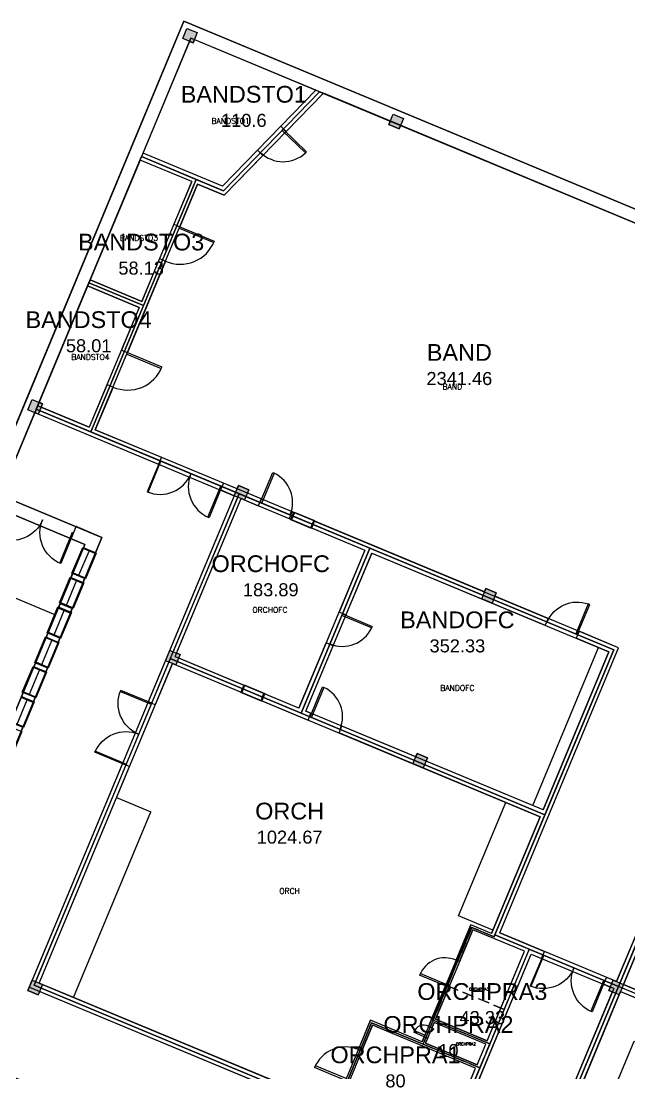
# Model space of a CAD drawing. Header units: inches. Extents: x -2145 to 3863, y -18090 to 4650.
# Drawn here: x 2115 to 2769, y -15129 to -13998 of the extents above; entities that cross this region are included whole.
import ezdxf
from ezdxf.enums import TextEntityAlignment as Align

# ---------------------------------------------------------------- set-up
doc = ezdxf.new("R2010")
doc.units = ezdxf.units.IN
doc.header["$LTSCALE"] = 48
doc.header["$MEASUREMENT"] = 0
doc.linetypes.add('HIDDEN', pattern=[0.375, 0.25, -0.125])
for name, color, linetype in [('A-COLS', 1, 'CONTINUOUS'), ('A-COLS-GRID', 41, 'CONTINUOUS'), ('A-DOOR', 30, 'CONTINUOUS'), ('A-FLOR-STRS', 30, 'CONTINUOUS'), ('A-FURN', 41, 'CONTINUOUS'), ('A-ROOF', 1, 'CONTINUOUS'), ('A-WALLS', 1, 'CONTINUOUS'), ('A-WIN', 30, 'CONTINUOUS'), ('CAFM_BLDG_OTLN', 41, 'CONTINUOUS'), ('CAFM_Gross', 200, 'CONTINUOUS'), ('CAFM_ID', 8, 'CONTINUOUS'), ('CAFM_MeasuredGross', 50, 'CONTINUOUS'), ('CAFM_OLD', 7, 'HIDDEN'), ('CAFM_SPACE', 5, 'CONTINUOUS'), ('CAFM_Space_Label', 7, 'CONTINUOUS'), ('CAFM_SPACE_OLD', 7, 'CONTINUOUS'), ('FCA_EQPM_Removed', 31, 'CONTINUOUS')]:
    doc.layers.add(name, color=color, linetype=linetype)
doc.styles.add('CAFM-TXT', font='txt.shx', dxfattribs={"height": 6})

msp = doc.modelspace()

# ---------------------------------------------------------------- linework, layer by layer
at = {"layer": 'A-COLS'}
for p, q in [((2288.7, -14017), (2293.3, -14006)), ((2299.8, -14021.7), (2288.7, -14017)), ((2293.3, -14006), (2304.4, -14010.6)), ((2304.4, -14010.6), (2299.8, -14021.7)), ((2510.2, -14109.4), (2514.8, -14098.3)), ((2514.8, -14098.3), (2525.9, -14102.9)), ((2525.9, -14102.9), (2521.3, -14114)), ((2521.3, -14114), (2510.2, -14109.4)), ((2122.5, -14415.8), (2127.1, -14404.7)), ((2127.1, -14404.7), (2138.2, -14409.4)), ((2138.2, -14409.4), (2133.6, -14420.4)), ((2133.6, -14420.4), (2122.5, -14415.8)), ((2344.1, -14508.1), (2348.7, -14497)), ((2348.7, -14497), (2359.8, -14501.7)), ((2359.8, -14501.7), (2355.1, -14512.7)), ((2355.1, -14512.7), (2344.1, -14508.1)), ((2609.9, -14618.9), (2614.5, -14607.8)), ((2614.5, -14607.8), (2625.6, -14612.4)), ((2625.6, -14612.4), (2621, -14623.5)), ((2621, -14623.5), (2609.9, -14618.9)), ((2270.2, -14685.4), (2274.8, -14674.3)), ((2274.8, -14674.3), (2285.9, -14678.9)), ((2285.9, -14678.9), (2281.3, -14690)), ((2281.3, -14690), (2270.2, -14685.4)), ((2536.1, -14796.1), (2540.7, -14785.1)), ((2540.7, -14785.1), (2551.8, -14789.7)), ((2547.1, -14800.7), (2536.1, -14796.1)), ((2551.8, -14789.7), (2547.1, -14800.7)), ((2122.5, -15039.8), (2127.1, -15028.7)), ((2127.1, -15028.7), (2138.2, -15033.4)), ((2138.2, -15033.4), (2133.6, -15044.4)), ((2746.5, -15039.8), (2751.1, -15028.7)), ((2751.1, -15028.7), (2762.2, -15033.4)), ((2762.2, -15033.4), (2757.6, -15044.4)), ((2133.6, -15044.4), (2122.5, -15039.8)), ((2757.6, -15044.4), (2746.5, -15039.8))]:
    msp.add_line(p, q, dxfattribs=at)
at = {"layer": 'A-COLS-GRID'}
for points in [[(2293.3, -14006), (2304.4, -14010.6), (2288.7, -14017), (2299.8, -14021.7)], [(2514.8, -14098.3), (2525.9, -14102.9), (2510.2, -14109.4), (2521.3, -14114)], [(2127.1, -14404.7), (2138.2, -14409.4), (2122.5, -14415.8), (2133.6, -14420.4)], [(2348.7, -14497), (2359.8, -14501.7), (2344.1, -14508.1), (2355.1, -14512.7)], [(2614.5, -14607.8), (2625.6, -14612.4), (2609.9, -14618.9), (2621, -14623.5)], [(2274.8, -14674.3), (2285.9, -14678.9), (2270.2, -14685.4), (2281.3, -14690)], [(2540.7, -14785.1), (2551.8, -14789.7), (2536.1, -14796.1), (2547.1, -14800.7)], [(2127.1, -15028.7), (2138.2, -15033.4), (2122.5, -15039.8), (2133.6, -15044.4)], [(2751.1, -15028.7), (2762.2, -15033.4), (2746.5, -15039.8), (2757.6, -15044.4)]]:
    msp.add_solid(points, dxfattribs=at)
at = {"layer": 'A-DOOR'}
for p, q in [((2395.6, -14115.6), (2396.8, -14114.4)), ((2420.6, -14139.8), (2395.6, -14115.6)), ((2396.8, -14114.4), (2421.8, -14138.6)), ((2421.8, -14138.6), (2420.6, -14139.8)), ((2285.1, -14220.7), (2285.7, -14219.2)), ((2285.1, -14220.7), (2322, -14236.1)), ((2285.7, -14219.1), (2322.7, -14234.5)), ((2228.7, -14355.9), (2229.4, -14354.4)), ((2228.7, -14355.9), (2265.6, -14371.3)), ((2229.4, -14354.3), (2266.3, -14369.7)), ((2264.4, -14470.6), (2250.5, -14503.8)), ((2251.6, -14504.3), (2265.4, -14471)), ((2265.4, -14471), (2264.4, -14470.6)), ((2372, -14515.3), (2385.4, -14483.2)), ((2386.9, -14483.8), (2373.6, -14515.9)), ((2385.4, -14483.2), (2386.9, -14483.8)), ((2315.9, -14531.1), (2329.8, -14497.8)), ((2330.8, -14498.3), (2317, -14531.5)), ((2329.8, -14497.8), (2330.8, -14498.3)), ((2250.5, -14503.8), (2251.6, -14504.3)), ((2373.6, -14515.9), (2372, -14515.3)), ((2317, -14531.5), (2315.9, -14531.1)), ((2156.6, -14580.6), (2170.5, -14547.4)), ((2171.5, -14547.8), (2157.7, -14581)), ((2170.5, -14547.4), (2171.5, -14547.8)), ((2157.7, -14581), (2156.6, -14580.6)), ((2724.3, -14624.4), (2711, -14656.5)), ((2712.6, -14657.1), (2725.9, -14625.1)), ((2725.9, -14625.1), (2724.3, -14624.4)), ((2459.7, -14636.7), (2460.3, -14635.2)), ((2491.7, -14650.1), (2459.7, -14636.7)), ((2460.3, -14635.2), (2492.4, -14648.5)), ((2492.4, -14648.5), (2491.7, -14650.1)), ((2711, -14656.5), (2712.6, -14657.1)), ((2222.2, -14717.4), (2221.8, -14718.4)), ((2221.8, -14718.4), (2255, -14732.2)), ((2255.4, -14731.2), (2222.2, -14717.4)), ((2425.5, -14745.6), (2438.9, -14713.5)), ((2440.5, -14714.1), (2427.1, -14746.2)), ((2438.9, -14713.5), (2440.5, -14714.1)), ((2255, -14732.2), (2255.4, -14731.2)), ((2427.1, -14746.2), (2425.5, -14745.6)), ((2194.5, -14783.8), (2195, -14782.8)), ((2227.8, -14797.7), (2194.5, -14783.8)), ((2195, -14782.8), (2228.2, -14796.6)), ((2228.2, -14796.6), (2227.8, -14797.7)), ((2675.8, -15001.7), (2661.9, -15034.9)), ((2662.9, -15035.3), (2676.8, -15002.1)), ((2676.8, -15002.1), (2675.8, -15001.7)), ((2570.9, -15034.9), (2543.2, -15023.4)), ((2571.6, -15033.3), (2543.9, -15021.7)), ((2570.9, -15034.9), (2571.6, -15033.3)), ((2661.9, -15034.9), (2662.9, -15035.3)), ((2727.3, -15062.2), (2741.2, -15028.9)), ((2742.2, -15029.4), (2728.4, -15062.6)), ((2741.2, -15028.9), (2742.2, -15029.4)), ((2728.4, -15062.6), (2727.3, -15062.2)), ((2548.2, -15089.4), (2537.1, -15084.7)), ((2548.9, -15087.7), (2537.8, -15083.1)), ((2548.2, -15089.4), (2548.9, -15087.7)), ((2463.6, -15136.4), (2430.4, -15122.6)), ((2464.4, -15134.4), (2431.3, -15120.6))]:
    msp.add_line(p, q, dxfattribs=at)
for centre, radius, start, end in [((2286.1, -14220.2), 39.3, 246.2791, 338.6572), ((2229.8, -14355.4), 39.3, 246.2791, 338.6572), ((2570.4, -15033.8), 29.1, 65.6592, 159.1008), ((2547.7, -15088.2), 11.2, 62.8828, 161.8772), ((2463.6, -15136.4), 36, 67.38, 157.38)]:
    msp.add_arc(centre, radius, start, end, dxfattribs=at)
for centre, major_axis, start_param, end_param in [((2396.7, -14114.3), (24.7, 24.7), 3.156557, 4.678781), ((2264.4, -14470.6), (-25.5, 25.5), 1.961401, 3.532197), ((2330.8, -14498.3), (25.5, 25.5), 1.961401, 3.532197), ((2371.9, -14515.4), (24.7, 24.7), 5.102994, 6.625217), ((2460.2, -14635.1), (-24.7, 24.7), 1.961401, 3.483624), ((2425.5, -14745.7), (24.7, 24.7), 5.102994, 6.625217)]:
    msp.add_ellipse(centre, major_axis=major_axis, ratio=1, start_param=start_param, end_param=end_param, dxfattribs=at)
at = {"layer": 'A-DOOR', "extrusion": (0, 0, -1)}
for centre, major_axis, start_param, end_param in [((2105.1, -14520.1), (25.5, 25.5), 1.180192, 2.750988), ((2171.5, -14547.8), (-25.5, 25.5), 4.321784, 5.892581), ((2712.5, -14657.3), (-24.7, 24.7), 5.892581, 7.414804), ((2255.4, -14731.2), (25.5, 25.5), 2.750988, 4.321784), ((2227.8, -14797.7), (25.5, 25.5), 4.321784, 5.892581), ((2675.8, -15001.7), (-25.5, 25.5), 2.750988, 4.321784), ((2742.2, -15029.4), (-25.5, 25.5), 4.321784, 5.892581)]:
    msp.add_ellipse(centre, major_axis=major_axis, ratio=1, start_param=start_param, end_param=end_param, dxfattribs=at)
at = {"layer": 'A-FLOR-STRS'}
msp.add_line((2052.4, -14594.6), (2152.1, -14636.1), dxfattribs=at)
at = {"layer": 'A-FURN'}
for p, q in [((2664.7, -14841.1), (2735.4, -14671.2)), ((2217.6, -14832.4), (2254.5, -14847.8)), ((2585, -14959.5), (2635.8, -14837.7)), ((2171.4, -15047.2), (2254.5, -14847.8)), ((2621.9, -14974.9), (2585, -14959.5))]:
    msp.add_line(p, q, dxfattribs=at)
at = {"layer": 'A-ROOF'}
msp.add_lwpolyline([(1348.1, -16383.7), (1531.3, -15944), (1487, -15925.5), (1530.8, -15820.3), (1558.5, -15753.8), (1804.7, -15163), (1913.6, -15208.4), (2183.6, -14560.4), (2074.7, -14515), (2290.1, -13998.1), (3059.9, -14318.9), (2762.2, -15033.4), (3028.1, -15144.1), (2931.1, -15376.7), (2665.3, -15266), (2263.7, -16229.7), (2463.9, -16313.1)], dxfattribs=at)
at = {"layer": 'A-WALLS'}
for p, q in [((2074.7, -14515), (2290.1, -13998.1)), ((2246.1, -14140.1), (2297.6, -14016.4)), ((2431.8, -14072.4), (2297.6, -14016.4)), ((2431.8, -14072.4), (2394.2, -14111.1)), ((2439.8, -14075.7), (2399.9, -14116.7)), ((2903.1, -14268.7), (2439.8, -14075.7)), ((2394.2, -14111.1), (2399.9, -14116.7)), ((2331.5, -14175.7), (2246.1, -14140.1)), ((2331.5, -14175.7), (2369.1, -14136.9)), ((2369.1, -14136.9), (2374.9, -14142.5)), ((2133, -14411.5), (2243, -14147.5)), ((2298.4, -14170.6), (2243, -14147.5)), ((2333.4, -14185.2), (2374.9, -14142.5)), ((2298.4, -14170.6), (2279.2, -14216.5)), ((2304.8, -14173.3), (2285.7, -14219.2)), ((2333.4, -14185.2), (2304.8, -14173.3)), ((2279.2, -14216.5), (2285.7, -14219.2)), ((2263.9, -14253.4), (2244.7, -14299.4)), ((2263.9, -14253.4), (2270.3, -14256.1)), ((2270.3, -14256.1), (2229.4, -14354.4)), ((2244.7, -14299.4), (2189.3, -14276.3)), ((2242, -14305.8), (2186.6, -14282.7)), ((2242, -14305.8), (2222.9, -14351.7)), ((2762.2, -15033.4), (3059.9, -14318.9)), ((2222.9, -14351.7), (2229.4, -14354.4)), ((2207.5, -14388.7), (2188.4, -14434.6)), ((2207.5, -14388.7), (2214, -14391.4)), ((2214, -14391.4), (2194.8, -14437.3)), ((2133, -14411.5), (2188.4, -14434.6)), ((2093, -14507.5), (2129.9, -14418.9)), ((2129.9, -14418.9), (2262.8, -14474.3)), ((2194.8, -14437.3), (2265.9, -14466.9)), ((2265.9, -14466.9), (2262.8, -14474.3)), ((2754.8, -15030.3), (2992.5, -14459.8)), ((2332.4, -14494.6), (2329.3, -14502)), ((2344.1, -14508.1), (2329.3, -14502)), ((2373, -14511.5), (2332.4, -14494.6)), ((2344.1, -14508.1), (2251.8, -14729.7)), ((2280.7, -14681), (2351.4, -14511.2)), ((2351.4, -14511.2), (2369.9, -14518.9)), ((2373, -14511.5), (2369.9, -14518.9)), ((2406.2, -14525.4), (2403.1, -14532.7)), ((2405, -14533.5), (2408.1, -14526.1)), ((2406.2, -14525.4), (2408.1, -14526.1)), ((2403.1, -14532.7), (2405, -14533.5)), ((2427.1, -14542.7), (2430.2, -14535.4)), ((2430.2, -14535.4), (2681.3, -14640)), ((2168.8, -14554.3), (2174.2, -14541.4)), ((2201.9, -14552.9), (2174.2, -14541.4)), ((2427.1, -14542.7), (2484.4, -14566.6)), ((2183.6, -14560.4), (2168.8, -14554.3)), ((2201.9, -14552.9), (2195, -14569.5)), ((2183.6, -14560.4), (2182.1, -14564.1)), ((2195, -14569.5), (2182.1, -14564.1)), ((2484.4, -14566.6), (2456.7, -14633.1)), ((2491.8, -14569.7), (2464.1, -14636.1)), ((2491.8, -14569.7), (2678.2, -14647.4)), ((2168.7, -14596.1), (2170.5, -14591.8)), ((2183.4, -14597.2), (2170.5, -14591.8)), ((2168.7, -14596.1), (2181.7, -14601.5)), ((2181.7, -14601.5), (2183.4, -14597.2)), ((2155.4, -14628), (2157.2, -14623.8)), ((2157.2, -14623.8), (2170.1, -14629.2)), ((2168.3, -14633.4), (2155.4, -14628)), ((2168.3, -14633.4), (2170.1, -14629.2)), ((2464.1, -14636.1), (2456.7, -14633.1)), ((2681.3, -14640), (2678.2, -14647.4)), ((2142.1, -14660), (2143.9, -14655.7)), ((2142.1, -14660), (2155, -14665.4)), ((2156.8, -14661.1), (2143.9, -14655.7)), ((2155, -14665.4), (2156.8, -14661.1)), ((2714.5, -14653.8), (2711.4, -14661.2)), ((2746.5, -14675.8), (2711.4, -14661.2)), ((2757, -14671.5), (2714.5, -14653.8)), ((2413.6, -14736.4), (2442.8, -14666.3)), ((2421, -14739.5), (2450.2, -14669.4)), ((2450.2, -14669.4), (2442.8, -14666.3)), ((2629.3, -14978), (2757, -14671.5)), ((2280.7, -14681), (2354.5, -14711.8)), ((2675.8, -14845.7), (2746.5, -14675.8)), ((2128.8, -14692), (2130.6, -14687.7)), ((2141.7, -14697.4), (2128.8, -14692)), ((2130.6, -14687.7), (2143.5, -14693.1)), ((2141.7, -14697.4), (2143.5, -14693.1)), ((2277.6, -14688.4), (2259.1, -14732.7)), ((2277.6, -14688.4), (2351.4, -14719.2)), ((2354.5, -14711.8), (2351.4, -14719.2)), ((2115.5, -14723.9), (2117.3, -14719.7)), ((2115.5, -14723.9), (2128.4, -14729.3)), ((2130.2, -14725), (2117.3, -14719.7)), ((2128.4, -14729.3), (2130.2, -14725)), ((2259.1, -14732.7), (2251.8, -14729.7)), ((2376.7, -14721), (2373.6, -14728.4)), ((2373.6, -14728.4), (2423.4, -14749.2)), ((2413.6, -14736.4), (2376.7, -14721)), ((2421, -14739.5), (2426.5, -14741.8)), ((2103.9, -14751.6), (2116.9, -14757)), ((2423.4, -14749.2), (2426.5, -14741.8)), ((2115.1, -14761.3), (2116.9, -14757)), ((2456.7, -14763.1), (2459.8, -14755.7)), ((2672.7, -14853.1), (2456.7, -14763.1)), ((2675.8, -14845.7), (2459.8, -14755.7)), ((2124.1, -15036.1), (2224.1, -14796.1)), ((2231.4, -14799.2), (2224.1, -14796.1)), ((2134.5, -15031.8), (2231.4, -14799.2)), ((2620.4, -14978.6), (2672.7, -14853.1)), ((2582.4, -15007.2), (2598.2, -14969.4)), ((2586.1, -15008.7), (2600.4, -14974.6)), ((2620.4, -14978.6), (2598.2, -14969.4)), ((2655.8, -14997.7), (2600.4, -14974.6)), ((2629.3, -14978), (2677.3, -14998)), ((2570.8, -15222.3), (2663.1, -15000.7)), ((2629.6, -15060.4), (2655.8, -14997.7)), ((2663.1, -15000.7), (2674.2, -15005.4)), ((2674.2, -15005.4), (2677.3, -14998)), ((2586.1, -15008.7), (2582.4, -15007.2)), ((2134.5, -15031.8), (2411.4, -15147.2)), ((2552.8, -15078.3), (2570.9, -15034.9)), ((2574.6, -15036.4), (2570.9, -15034.9)), ((2740.7, -15033.1), (2743.8, -15025.7)), ((2751.8, -15037.7), (2740.7, -15033.1)), ((2754.8, -15030.3), (2743.8, -15025.7)), ((2762.2, -15033.4), (2902.5, -15091.8)), ((2124.1, -15036.1), (2408.4, -15154.6)), ((2560.4, -15070.6), (2574.6, -15036.4)), ((2751.8, -15037.7), (2707.1, -15144.7)), ((2759.1, -15040.7), (2714.5, -15147.8)), ((2759.1, -15040.7), (2899.4, -15099.2)), ((2615.8, -15093.7), (2629.6, -15060.4)), ((2477.4, -15103.2), (2490.5, -15071.8)), ((2481.1, -15104.7), (2492.7, -15077.1)), ((2545.9, -15094.9), (2490.5, -15071.8)), ((2603.4, -15123.2), (2492.7, -15077.1)), ((2552.8, -15078.3), (2556.5, -15079.8)), ((2556.5, -15079.8), (2558.8, -15074.3)), ((2614.2, -15097.4), (2558.8, -15074.3)), ((2615.8, -15093.7), (2560.4, -15070.6)), ((2545.9, -15094.9), (2548.2, -15089.4)), ((2548.2, -15089.4), (2551.9, -15090.9)), ((2549.6, -15096.4), (2551.9, -15090.9)), ((2605, -15119.5), (2549.6, -15096.4)), ((2605, -15119.5), (2614.2, -15097.4)), ((2481.1, -15104.7), (2477.4, -15103.2)), ((2566.5, -15211.8), (2603.4, -15123.2))]:
    msp.add_line(p, q, dxfattribs=at)
at = {"layer": 'A-WIN'}
for p, q in [((2404.8, -14534), (2408.3, -14525.7)), ((2408.1, -14526.1), (2408.8, -14526.4)), ((2408.3, -14525.7), (2430.4, -14534.9)), ((2426.9, -14543.2), (2404.8, -14534)), ((2405, -14533.5), (2405.7, -14533.8)), ((2408.8, -14526.4), (2405.7, -14533.8)), ((2407.2, -14530.1), (2428, -14538.8)), ((2426.4, -14542.5), (2429.5, -14535.1)), ((2430.4, -14534.9), (2426.9, -14543.2)), ((2430.2, -14535.4), (2429.5, -14535.1)), ((2427.1, -14542.7), (2426.4, -14542.5)), ((2169.7, -14591.5), (2181.3, -14563.8)), ((2177.3, -14593.6), (2188.2, -14567.7)), ((2181.3, -14563.8), (2195.8, -14569.8)), ((2182.1, -14564.1), (2181.7, -14565)), ((2194.6, -14570.4), (2181.7, -14565)), ((2195.8, -14569.8), (2184.3, -14597.5)), ((2195, -14569.5), (2194.6, -14570.4)), ((2184.3, -14597.5), (2169.7, -14591.5)), ((2170.5, -14591.8), (2170.9, -14591)), ((2170.9, -14591), (2183.8, -14596.3)), ((2156.4, -14623.4), (2167.9, -14595.8)), ((2164, -14625.6), (2174.8, -14599.6)), ((2167.9, -14595.8), (2182.5, -14601.8)), ((2168.7, -14596.1), (2168.4, -14597)), ((2181.3, -14602.3), (2168.4, -14597)), ((2182.5, -14601.8), (2170.9, -14629.5)), ((2181.7, -14601.5), (2181.3, -14602.3)), ((2183.4, -14597.2), (2183.8, -14596.3)), ((2143.1, -14655.4), (2154.6, -14627.7)), ((2154.6, -14627.7), (2169.2, -14633.8)), ((2170.9, -14629.5), (2156.4, -14623.4)), ((2157.2, -14623.8), (2157.6, -14622.9)), ((2157.6, -14622.9), (2170.5, -14628.3)), ((2150.7, -14657.6), (2161.5, -14631.6)), ((2155.4, -14628), (2155.1, -14628.9)), ((2168, -14634.3), (2155.1, -14628.9)), ((2169.2, -14633.8), (2157.6, -14661.5)), ((2168.3, -14633.4), (2168, -14634.3)), ((2170.1, -14629.2), (2170.5, -14628.3)), ((2129.8, -14687.4), (2141.3, -14659.7)), ((2141.3, -14659.7), (2155.8, -14665.7)), ((2142.1, -14660), (2141.7, -14660.9)), ((2154.7, -14666.3), (2141.7, -14660.9)), ((2157.6, -14661.5), (2143.1, -14655.4)), ((2143.9, -14655.7), (2144.2, -14654.9)), ((2144.2, -14654.9), (2157.2, -14660.3)), ((2156.8, -14661.1), (2157.2, -14660.3)), ((2137.4, -14689.5), (2148.2, -14663.6)), ((2155.8, -14665.7), (2144.3, -14693.4)), ((2155, -14665.4), (2154.7, -14666.3)), ((2116.4, -14719.3), (2128, -14691.6)), ((2124.1, -14721.5), (2134.9, -14695.5)), ((2128, -14691.6), (2142.5, -14697.7)), ((2128.8, -14692), (2128.4, -14692.8)), ((2141.4, -14698.2), (2128.4, -14692.8)), ((2144.3, -14693.4), (2129.8, -14687.4)), ((2130.6, -14687.7), (2130.9, -14686.8)), ((2130.9, -14686.8), (2143.9, -14692.2)), ((2143.5, -14693.1), (2143.9, -14692.2)), ((2142.5, -14697.7), (2131, -14725.4)), ((2141.7, -14697.4), (2141.4, -14698.2)), ((2351.3, -14719.7), (2354.7, -14711.4)), ((2355.2, -14712.1), (2352.1, -14719.5)), ((2353.7, -14715.8), (2374.4, -14724.5)), ((2354.5, -14711.8), (2355.2, -14712.1)), ((2354.7, -14711.4), (2376.9, -14720.6)), ((2110.8, -14753.5), (2121.6, -14727.5)), ((2114.7, -14723.6), (2129.2, -14729.7)), ((2115.5, -14723.9), (2115.1, -14724.8)), ((2128, -14730.2), (2115.1, -14724.8)), ((2131, -14725.4), (2116.4, -14719.3)), ((2117.3, -14719.7), (2117.6, -14718.8)), ((2117.6, -14718.8), (2130.5, -14724.2)), ((2129.2, -14729.7), (2117.7, -14757.3)), ((2128.4, -14729.3), (2128, -14730.2)), ((2130.2, -14725), (2130.5, -14724.2)), ((2373.4, -14728.9), (2351.3, -14719.7)), ((2351.4, -14719.2), (2352.1, -14719.5)), ((2372.9, -14728.1), (2376, -14720.8)), ((2373.6, -14728.4), (2372.9, -14728.1)), ((2376.9, -14720.6), (2373.4, -14728.9)), ((2376.7, -14721), (2376, -14720.8)), ((2117.7, -14757.3), (2103.1, -14751.3)), ((2104.3, -14750.8), (2117.2, -14756.1)), ((2101.3, -14755.6), (2115.9, -14761.6)), ((2115.9, -14761.6), (2104.3, -14789.3)), ((2116.9, -14757), (2117.2, -14756.1))]:
    msp.add_line(p, q, dxfattribs=at)
at = {"layer": 'CAFM_BLDG_OTLN'}
msp.add_lwpolyline([(3370.1, -16706.1), (3785.4, -15709.2), (3475.3, -15580), (3863, -14649.5), (3861.6, -14652.9), (2290.1, -13998.1), (2074.7, -14515), (2183.6, -14560.4), (1913.6, -15208.4), (1804.7, -15163), (1558.5, -15753.8, -1), (1530.8, -15820.3), (1487, -15925.5), (1531.3, -15944), (1340.6, -16401.7)], format="xyb", dxfattribs=at)
msp.add_lwpolyline([(3370.1, -16706.1), (3785.4, -15709.2), (3475.3, -15580), (3863, -14649.5), (3861.6, -14652.9), (2290.1, -13998.1), (2074.7, -14515), (2183.6, -14560.4), (1913.6, -15208.4), (1804.7, -15163), (1558.5, -15753.8, -1), (1530.8, -15820.3), (1487, -15925.5), (1531.3, -15944), (1340.6, -16401.7)], format="xyb", dxfattribs=at)
msp.add_lwpolyline([(3370.1, -16706.1), (3785.4, -15709.2), (3475.3, -15580), (3863, -14649.5), (3861.6, -14652.9), (2290.1, -13998.1), (2074.7, -14515), (2183.6, -14560.4), (1913.6, -15208.4), (1804.7, -15163), (1558.5, -15753.8, -1), (1530.8, -15820.3), (1487, -15925.5), (1531.3, -15944), (1340.6, -16401.7)], format="xyb", dxfattribs=at)
at = {"layer": 'CAFM_Gross'}
msp.add_lwpolyline([(2463.9, -16313.1), (2263.7, -16229.7), (2665.3, -15266), (2958.8, -15388.3), (2961.9, -15380.9), (2934.2, -15369.4), (3025, -15151.5), (3052.7, -15163.1), (3055.8, -15155.7), (2762.2, -15033.4), (3059.9, -14318.9), (2290.1, -13998.1), (2074.7, -14515), (2183.6, -14560.4), (1913.6, -15208.4), (1804.7, -15163), (1558.5, -15753.8, -1), (1530.8, -15820.3), (1487, -15925.5), (1531.3, -15944), (1348.1, -16383.7)], format="xyb", dxfattribs=at)
at = {"layer": 'CAFM_MeasuredGross'}
msp.add_lwpolyline([(2247.6, -16242.4), (2390.7, -15899), (2396.2, -15901.4), (2663.1, -15260.7), (2929, -15371.5), (3022.8, -15146.3), (2757, -15035.5), (3050.8, -14330.3), (2297.6, -14016.4), (2093, -14507.5), (2201.9, -14552.9), (1921.1, -15226.7), (1812.2, -15181.4), (1576.1, -15748.1, -0.333333), (1590.8, -15806.3), (1572.4, -15850.6), (1539.1, -15836.7), (1505.3, -15918), (1544.1, -15934.1), (1354.2, -16389.9)], format="xyb", dxfattribs=at)
at = {"layer": 'CAFM_OLD'}
for p, q in [((2599.3, -14972), (2573.1, -15034.7)), ((2623.3, -14982), (2599.3, -14972)), ((2624.1, -14980.1), (2623.3, -14982)), ((2661, -14995.5), (2624.1, -14980.1)), ((2634.1, -15060.1), (2660.2, -14997.4)), ((2660.2, -14997.4), (2661, -14995.5)), ((2573.1, -15034.7), (2547, -15097.5)), ((2573.1, -15034.7), (2634.1, -15060.1)), ((2634.1, -15060.1), (2573.1, -15034.7)), ((2607.9, -15122.9), (2634.1, -15060.1)), ((2547, -15097.5), (2607.9, -15122.9))]:
    msp.add_line(p, q, dxfattribs=at)
at = {"layer": 'CAFM_SPACE'}
for points in [[(2301.3, -14018), (2431.8, -14072.4), (2331.5, -14175.7), (2246.1, -14140.1), (2296.1, -14020.1), (2299.8, -14021.7), (2301.3, -14018)], [(2243, -14147.5), (2189.3, -14276.3), (2244.7, -14299.4), (2298.4, -14170.6)], [(2186.6, -14282.7), (2242, -14305.8), (2188.4, -14434.6), (2136.7, -14413), (2138.2, -14409.4), (2134.5, -14407.8), (2186.6, -14282.7)], [(2351.4, -14511.2), (2484.4, -14566.6), (2413.6, -14736.4), (2284.4, -14682.6), (2285.9, -14678.9), (2282.2, -14677.4), (2351.4, -14511.2)], [(2491.8, -14569.7), (2746.5, -14675.8), (2675.8, -14845.7), (2550.2, -14793.4), (2551.8, -14789.7), (2540.7, -14785.1), (2539.1, -14788.7), (2421, -14739.5), (2491.8, -14569.7)], [(2277.6, -14688.4), (2672.7, -14853.1), (2620.4, -14978.6), (2598.2, -14969.4), (2545.9, -15094.9), (2490.5, -15071.8), (2452.1, -15164.1), (2134.5, -15031.8), (2277.6, -14688.4)], [(2600.4, -14974.6), (2560.4, -15070.6), (2615.8, -15093.7), (2655.8, -14997.7)], [(2759.1, -15040.7), (3013.9, -15146.9), (3012.4, -15150.6), (3016.1, -15152.1), (2928.4, -15362.6), (2924.7, -15361.1), (2923.1, -15364.7), (2668.4, -15258.6), (2759.1, -15040.7)], [(2492.7, -15077.1), (2455.8, -15165.7), (2566.5, -15211.8), (2603.4, -15123.2)], [(2558.8, -15074.3), (2549.6, -15096.4), (2605, -15119.5), (2614.2, -15097.4)]]:
    msp.add_lwpolyline(points, close=True, dxfattribs=at)
for points in [[(2848.7, -14805.1), (2754.8, -15030.3), (2629.3, -14978), (2757, -14671.5), (2624.1, -14616.1), (2625.6, -14612.4), (2614.5, -14607.8), (2613, -14611.5), (2358.2, -14505.4), (2359.8, -14501.7), (2348.7, -14497), (2347.1, -14500.7), (2194.8, -14437.3), (2304.8, -14173.3), (2333.4, -14185.2), (2439.8, -14075.7), (2439.8, -14075.7), (2511.8, -14105.7), (2510.2, -14109.4), (2521.3, -14114), (2522.8, -14110.3), (2777.6, -14216.4)], [(2497, -15295.5), (1981.9, -15080.9), (2201.9, -14552.9), (2093, -14507.5), (2129.9, -14418.9), (2344.1, -14508.1), (2122.5, -15039.8), (2133.6, -15044.4), (2135.1, -15040.7), (2389.9, -15146.9)], [(2570.8, -15222.3), (2663.1, -15000.7), (2748.1, -15036.1), (2746.5, -15039.8), (2750.2, -15041.4), (2662.5, -15251.8)]]:
    msp.add_lwpolyline(points, dxfattribs=at)
at = {"layer": 'CAFM_SPACE_OLD'}
for p, q in [((2297.6, -14016.4), (2244.5, -14143.8)), ((2435.8, -14074), (2297.6, -14016.4)), ((2332.5, -14180.5), (2435.8, -14074)), ((2332.5, -14180.5), (2435.8, -14074)), ((2435.8, -14074), (2907.1, -14270.4)), ((2188, -14279.5), (2244.5, -14143.8)), ((2244.5, -14143.8), (2332.5, -14180.5)), ((2244.5, -14143.8), (2303.1, -14168.2)), ((2244.5, -14143.8), (2244.5, -14143.8)), ((2190.1, -14439.6), (2303.1, -14168.2)), ((2303.1, -14168.2), (2246.6, -14303.9)), ((2303.1, -14168.2), (2332.5, -14180.5)), ((2131.4, -14415.2), (2188, -14279.5)), ((2246.6, -14303.9), (2188, -14279.5)), ((2188, -14279.5), (2246.6, -14303.9)), ((2188, -14279.5), (2188, -14279.5)), ((2246.6, -14303.9), (2190.1, -14439.6)), ((2131.4, -14415.2), (2093, -14507.5)), ((2349.3, -14506), (2131.4, -14415.2)), ((2190.1, -14439.6), (2131.4, -14415.2)), ((2751.8, -14673.7), (2190.1, -14439.6)), ((2190.1, -14439.6), (2190.1, -14439.6)), ((2997.8, -14457.7), (2757, -15035.5)), ((2093, -14507.5), (2201.9, -14552.9)), ((2129.3, -15034), (2349.3, -14506)), ((2349.3, -14506), (2275.4, -14683.2)), ((2489.6, -14564.4), (2349.3, -14506)), ((2201.9, -14552.9), (1980.4, -15084.6)), ((2489.6, -14564.4), (2415.8, -14741.7)), ((2415.8, -14741.7), (2489.6, -14564.4)), ((2751.8, -14673.7), (2489.6, -14564.4)), ((2275.4, -14683.2), (2129.3, -15034)), ((2275.4, -14683.2), (2415.8, -14741.7)), ((2677.9, -14850.9), (2275.4, -14683.2)), ((2624.1, -14980.1), (2751.8, -14673.7)), ((2677.9, -14850.9), (2751.8, -14673.7)), ((2415.8, -14741.7), (2677.9, -14850.9)), ((2623.3, -14982), (2677.9, -14850.9)), ((2547, -15097.5), (2599.3, -14972)), ((2557.5, -15071.6), (2599.1, -14971.9)), ((2557.5, -15071.6), (2599.1, -14971.9)), ((2599.1, -14971.9), (2557.5, -15071.6)), ((2599.1, -14971.9), (2623.3, -14982)), ((2599.3, -14972), (2623.3, -14982)), ((2623.3, -14982), (2624.1, -14980.1)), ((2624.1, -14980.1), (2660.8, -14995.4)), ((2757, -15035.5), (2624.1, -14980.1)), ((2660.8, -14995.4), (2568.7, -15217.1)), ((2660.8, -14995.4), (2618.6, -15097)), ((2757, -15035.5), (2660.8, -14995.4)), ((2568.7, -15217.1), (2129.3, -15034)), ((2129.3, -15034), (2452.4, -15168.6)), ((2663.1, -15260.7), (2757, -15035.5)), ((2757, -15035.5), (2663.1, -15260.7)), ((3022.8, -15146.3), (2757, -15035.5)), ((2491.6, -15074.4), (2452.4, -15168.6)), ((2452.4, -15168.6), (2491.6, -15074.4)), ((2547, -15097.5), (2491.6, -15074.4)), ((2491.6, -15074.4), (2547, -15097.5)), ((2547, -15097.5), (2557.8, -15071.7)), ((2618.6, -15097), (2557.5, -15071.6)), ((2557.8, -15071.7), (2618.6, -15097)), ((2607.8, -15122.9), (2547, -15097.5)), ((2547, -15097.5), (2547, -15097.5)), ((2607.8, -15122.9), (2547, -15097.5)), ((2547, -15097.5), (2547, -15097.5)), ((2618.6, -15097), (2607.8, -15122.9)), ((2568.7, -15217.1), (2607.8, -15122.9))]:
    msp.add_line(p, q, dxfattribs=at)
msp.add_lwpolyline([(2489.6, -14564.4), (2489.6, -14564.4), (2489.6, -14564.4), (2489.6, -14564.4), (2751.8, -14673.7), (2624.1, -14980.1), (2757, -15035.5), (2997.8, -14457.7), (2904.3, -14418.7), (2907.1, -14270.4), (2435.8, -14074), (2332.5, -14180.5), (2244.5, -14143.8), (2131.4, -14415.2), (2349.3, -14506), (2349.3, -14506)], close=True, dxfattribs=at)
at = {"layer": 'FCA_EQPM_Removed', "ltscale": 0.15, "flags": 128}
msp.add_lwpolyline([(2773.7, -15094.1), (2815.5, -15111.5), (2789.5, -15173.7), (2747.8, -15156.3)], close=True, dxfattribs=at)

# ---------------------------------------------------------------- texts
at = {"layer": 'CAFM_ID', "style": 'CAFM-TXT'}
for s, p in [('BANDSTO1', (2340.2, -14108.4)), ('BANDSTO3', (2241.7, -14234.1)), ('BANDSTO4', (2189.6, -14362.2)), ('BAND', (2578.4, -14394)), ('ORCHOFC', (2382.5, -14633.8)), ('BANDOFC', (2583.8, -14717.7)), ('ORCH', (2403.6, -14935.9))]:
    msp.add_text(s, height=6, dxfattribs=at).set_placement(p, align=Align.CENTER)
for s, p in [('ORCHPRA3', (2617.8, -15039.8)), ('ORCHPRA2', (2603.5, -15098.8))]:
    msp.add_text(s, height=3, dxfattribs=at).set_placement(p, align=Align.RIGHT)
at = {"layer": 'CAFM_Space_Label', "color": 7, "char_height": 8.6, "attachment_point": 5}
for s, insert in [('{\\fArial.ttf;\\H18;BANDSTO1}{\\fArial.ttf;\\H14;\\P110.6}', (2354.4, -14089.9)), ('{\\fArial.ttf;\\H18;BANDSTO3}{\\fArial.ttf;\\H14;\\P58.13}', (2244.1, -14248.7)), ('{\\fArial.ttf;\\H18;BANDSTO4}{\\fArial.ttf;\\H14;\\P58.01}', (2187.7, -14332.1)), ('{\\fArial.ttf;\\H18;BAND}{\\fArial.ttf;\\H14;\\P2341.46}', (2585.9, -14367.3)), ('{\\fArial.ttf;\\H18;ORCHOFC}{\\fArial.ttf;\\H14;\\P183.89}', (2383.3, -14594.3)), ('{\\fArial.ttf;\\H18;BANDOFC}{\\fArial.ttf;\\H14;\\P352.33}', (2583.8, -14654.6)), ('{\\fArial.ttf;\\H18;ORCH}{\\fArial.ttf;\\H14;\\P1024.67}', (2403.6, -14860.1)), ('{\\fArial.ttf;\\H18;ORCHPRA3}{\\fArial.ttf;\\H14;\\P43.33}', (2610.6, -15054)), ('{\\fArial.ttf;\\H18;ORCHPRA2}{\\fArial.ttf;\\H14;\\P10}', (2574.2, -15089.4)), ('{\\fArial.ttf;\\H18;ORCHPRA1}{\\fArial.ttf;\\H14;\\P80}', (2517.3, -15122))]:
    msp.add_mtext(s, dxfattribs=dict(at, insert=insert))

doc.saveas('drawing.dxf')
